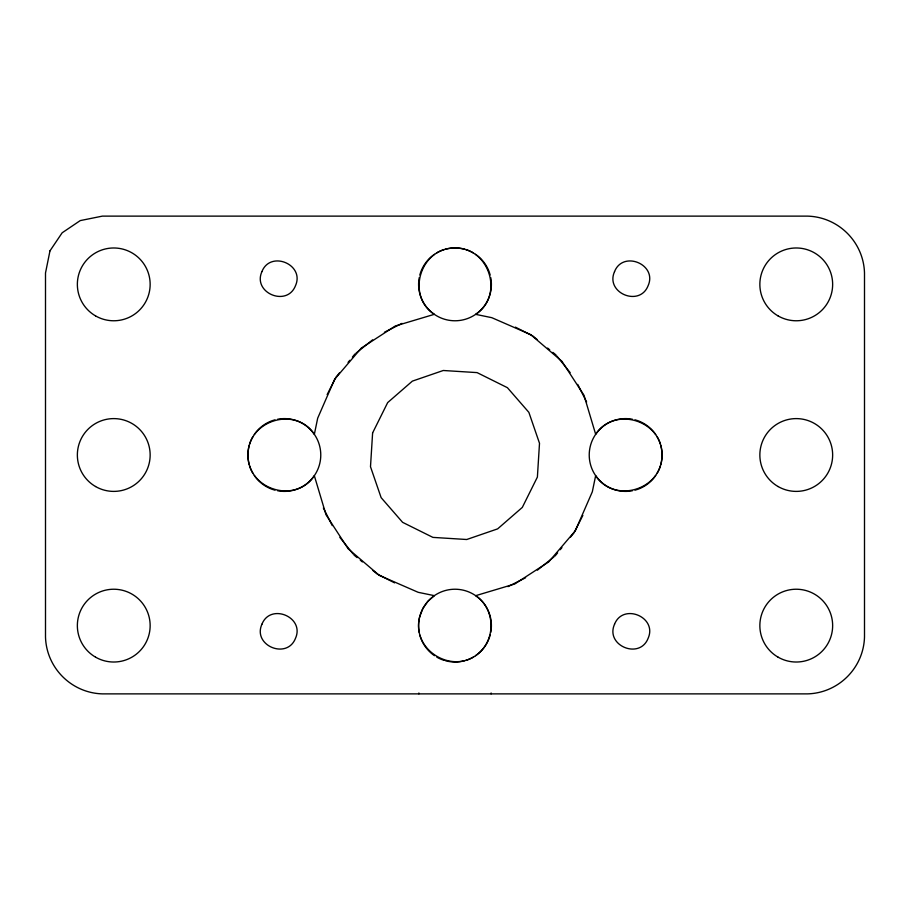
<?xml version="1.0" encoding="UTF-8"?>
<svg xmlns="http://www.w3.org/2000/svg" width="910" height="910" viewBox="0 0 910 910"><rect width="100%" height="100%" fill="white"/><g stroke="black" fill="none" stroke-linecap="round" stroke-linejoin="round"><path stroke-width="1.36" d="M327.145 394.587L335.995 377.172L339.441 372.952M582.855 515.413L574.005 532.828L570.547 537.048M348.075 362.396L349.793 360.292M352.386 357.129L354.968 353.956M555.032 556.033L557.614 552.87M560.207 549.708L561.925 547.604M356.072 353.08L372.611 339.839M537.389 570.16L553.928 556.92M384.407 332.252L402.027 323.368M507.973 586.631L525.593 577.748M515.413 327.145L532.828 335.995L537.048 339.453M394.587 582.855L377.172 574.005L372.952 570.547M547.592 348.075L549.708 349.804M552.87 352.386L556.033 354.98M353.967 555.02L357.129 557.614M360.292 560.196L362.408 561.925M556.92 356.083L570.149 372.611M339.851 537.389L353.08 553.928M577.736 384.407L586.631 402.027M323.368 507.973L332.264 525.593M491.116 692.988L491.116 693.875M418.884 692.988L418.884 693.875M277.595 419.237A36.4 36.4 0 0 1 320.775 455A36.4 36.4 0 0 1 277.595 490.763M274.957 490.16A36.4 36.4 0 0 1 254.299 475.498M252.855 473.2A36.4 36.4 0 0 1 249.59 465.715M249.215 464.418A36.4 36.4 0 0 1 249.215 445.582M249.59 444.285A36.4 36.4 0 0 1 252.855 436.8M254.299 434.502A36.4 36.4 0 0 1 274.957 419.84M660.785 445.582A36.4 36.4 0 0 1 660.785 464.418M660.41 465.715A36.4 36.4 0 0 1 657.145 473.2M655.701 475.498A36.4 36.4 0 0 1 635.043 490.16M632.404 490.763A36.4 36.4 0 0 1 589.225 455A36.4 36.4 0 0 1 632.404 419.237M635.043 419.84A36.4 36.4 0 0 1 655.701 434.502M657.145 436.8A36.4 36.4 0 0 1 660.41 444.285M419.237 632.404A36.4 36.4 0 0 1 455 589.225A36.4 36.4 0 0 1 490.763 632.404M490.16 635.043A36.4 36.4 0 0 1 475.498 655.701M473.2 657.145A36.4 36.4 0 0 1 465.715 660.41M464.418 660.785A36.4 36.4 0 0 1 445.582 660.785M444.285 660.41A36.4 36.4 0 0 1 436.8 657.145M434.502 655.701A36.4 36.4 0 0 1 419.84 635.043M490.763 277.595A36.4 36.4 0 0 1 455 320.775A36.4 36.4 0 0 1 419.237 277.595M419.84 274.957A36.4 36.4 0 0 1 434.502 254.299M436.8 252.855A36.4 36.4 0 0 1 444.285 249.59M445.582 249.215A36.4 36.4 0 0 1 464.418 249.215M465.715 249.59A36.4 36.4 0 0 1 473.2 252.855M475.498 254.299A36.4 36.4 0 0 1 490.16 274.957M372.611 432.921L370.495 466.728L381.131 497.645L402.595 522.329L432.921 537.389L466.728 539.505L497.645 528.869L522.317 507.405L537.389 477.079L539.505 443.272L528.869 412.355L507.405 387.683L477.079 372.611L443.272 370.495L412.355 381.131L387.671 402.595L372.611 432.921M419.726 616.627C410.558 651.207 455.557 676.938 480.742 651.367C496.075 635.817 494.119 607.891 475.68 595.675L514.719 583.992L548.719 561.902L575.359 530.723L592.319 491.798L595.652 475.657C614.432 504.459 662.514 489.603 662.025 455C662.514 420.409 614.455 405.541 595.675 434.32L583.992 395.281L561.902 361.281L530.723 334.641L491.798 317.681L475.657 314.348C504.459 295.568 489.603 247.486 455 247.975C420.409 247.486 405.541 295.534 434.32 314.325L395.281 326.007L361.281 348.098L334.641 379.277L317.681 418.202L314.348 434.343C295.568 405.541 247.486 420.397 247.975 455C247.486 489.591 295.534 504.459 314.325 475.68L326.007 514.719L348.098 548.719L379.277 575.359L418.202 592.319L434.343 595.652L427.871 601.362L422.911 608.437L419.726 616.627M49.97 250.864L45.5 273L45.5 637C46.387 667.929 71.446 692.988 102.375 693.875L807.625 693.875C838.554 692.988 863.613 667.929 864.5 637L864.5 273C863.613 242.071 838.554 217.012 807.625 216.125L102.375 216.125L80.239 220.595L62.164 232.789L49.97 250.864M261.921 271.612C252.343 292.849 286.946 307.375 295.454 285.774C305.043 264.537 270.441 250.011 261.921 271.612M261.921 624.237C252.343 645.474 286.946 660 295.454 638.399C305.043 617.162 270.429 602.636 261.921 624.237M614.546 271.612C604.957 292.849 639.571 307.387 648.079 285.774C657.668 264.548 623.054 250.011 614.546 271.612M614.546 624.237C604.957 645.474 639.571 660.012 648.079 638.399C657.668 617.173 623.054 602.636 614.546 624.237M778.05 486.52A36.4 36.4 0 0 0 832.65 455A36.4 36.4 0 0 0 778.05 423.48A36.4 36.4 0 0 0 778.05 486.52M95.55 486.52A36.4 36.4 0 0 0 150.15 455A36.4 36.4 0 0 0 95.55 423.48A36.4 36.4 0 0 0 95.55 486.52M778.05 315.895A36.4 36.4 0 0 0 832.65 284.375A36.4 36.4 0 0 0 778.05 252.855A36.4 36.4 0 0 0 778.05 315.895M95.55 657.145A36.4 36.4 0 0 0 150.15 625.625A36.4 36.4 0 0 0 95.55 594.105A36.4 36.4 0 0 0 95.55 657.145M778.05 657.145A36.4 36.4 0 0 0 832.65 625.625A36.4 36.4 0 0 0 778.05 594.105A36.4 36.4 0 0 0 778.05 657.145M95.55 315.895A36.4 36.4 0 0 0 150.15 284.375A36.4 36.4 0 0 0 95.55 252.855A36.4 36.4 0 0 0 95.55 315.895"/></g></svg>
